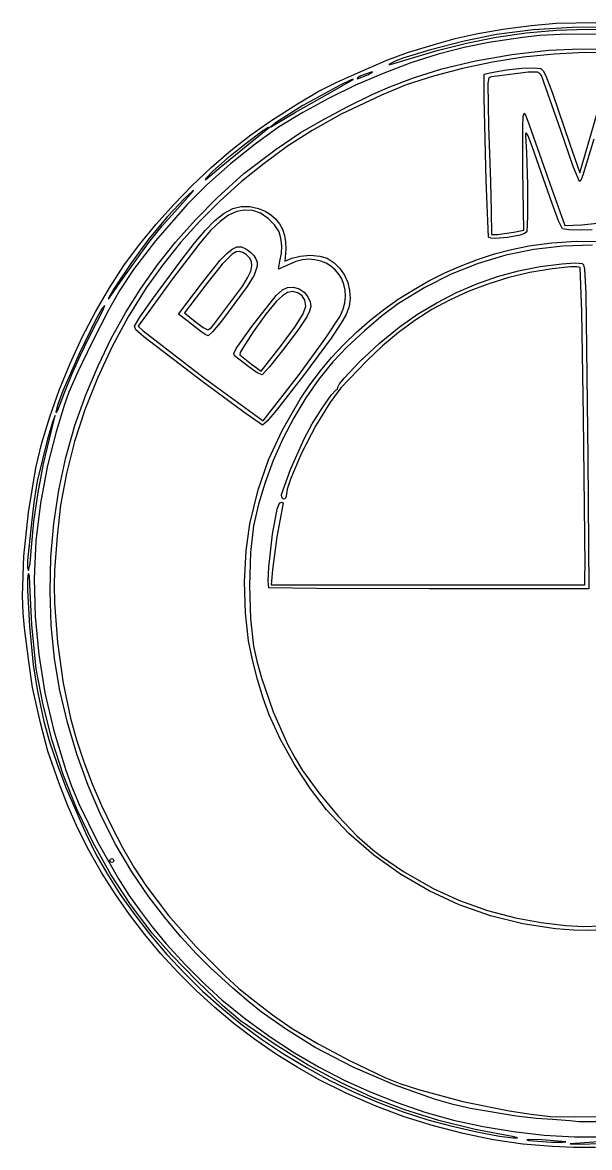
# Model space of a CAD drawing. Extents: x 5 to 198, y 33 to 225.
# Drawn here: x 4.5 to 101, y 33.4 to 224.8 of the extents above; entities that cross this region are included whole.
import ezdxf

# ---------------------------------------------------------------- set-up
doc = ezdxf.new("R2010")
doc.units = 0

msp = doc.modelspace()

# ---------------------------------------------------------------- linework, layer by layer
at = {"layer": 'Image'}
for p, q in [((86.247863, 223.670468), (91.038306, 224.312878)), ((91.038306, 224.312878), (95.283749, 224.69838)), ((98.03507, 223.999489), (91.373845, 223.571652)), ((95.283749, 224.69838), (102.0448, 224.82687)), ((104.795676, 224.032786), (98.03507, 223.999489)), ((74.918116, 221.209814), (78.093112, 222.080998)), ((78.093112, 222.080998), (81.677704, 222.887668)), ((85.148659, 222.760841), (79.653976, 221.636865)), ((80.022273, 221.332527), (85.078574, 222.31633)), ((81.677704, 222.887668), (86.247863, 223.670468)), ((89.558377, 222.269709), (83.85057, 221.401131)), ((85.078574, 222.31633), (90.197999, 223.040639)), ((91.373845, 223.571652), (85.148659, 222.760841)), ((92.540799, 222.606157), (89.558377, 222.269709)), ((90.197999, 223.040639), (95.36909, 223.504134)), ((96.044589, 222.811675), (92.540799, 222.606157)), ((95.36909, 223.504134), (100.580391, 223.705491)), ((103.948161, 222.846852), (96.044589, 222.811675)), ((100.580391, 223.705491), (105.820445, 223.643388)), ((73.922813, 220.178424), (69.229923, 218.7398)), ((70.028074, 219.720731), (74.918116, 221.209814)), ((79.653976, 221.636865), (73.922813, 220.178424)), ((75.040553, 220.090555), (80.022273, 221.332527)), ((79.669376, 220.594527), (75.213284, 219.42631)), ((83.85057, 221.401131), (79.669376, 220.594527)), ((93.968507, 220.12705), (98.018291, 220.307228)), ((98.018291, 220.307228), (103.177467, 220.330077)), ((61.553409, 216.255071), (66.508967, 218.408972)), ((66.508967, 218.408972), (70.028074, 219.720731)), ((69.229923, 218.7398), (67.67119, 218.138632)), ((67.691288, 217.824057), (70.144872, 218.591736)), ((70.144872, 218.591736), (75.040553, 220.090555)), ((75.213284, 219.42631), (70.578493, 217.935238)), ((75.863288, 216.938277), (81.576968, 218.305758)), ((81.576968, 218.305758), (87.753683, 219.397983)), ((89.698748, 218.901739), (84.465457, 218.086405)), ((87.753683, 219.397983), (93.968507, 220.12705)), ((94.943215, 219.446583), (89.698748, 218.901739)), ((100.102583, 219.703432), (94.943215, 219.446583)), ((105.080578, 219.65478), (100.102583, 219.703432)), ((63.80563, 216.400269), (62.082168, 215.725269)), ((63.276464, 215.941236), (64.01399, 216.356)), ((64.036727, 216.431978), (63.80563, 216.400269)), ((64.01399, 216.356), (64.036727, 216.431978)), ((70.578493, 217.935238), (65.8612, 216.16007)), ((67.67119, 218.138632), (66.850057, 217.675273)), ((66.850057, 217.675273), (67.015073, 217.657268)), ((67.015073, 217.657268), (67.691288, 217.824057)), ((71.037567, 215.383442), (75.863288, 216.938277)), ((79.339615, 217.018088), (74.417495, 215.714293)), ((84.465457, 218.086405), (79.339615, 217.018088)), ((84.266704, 216.320653), (86.838347, 216.763099)), ((90.546877, 216.378718), (85.236842, 215.721754)), ((86.838347, 216.763099), (89.426044, 217.048395)), ((89.426044, 217.048395), (91.5423, 217.137719)), ((92.13993, 216.355331), (90.546877, 216.378718)), ((91.5423, 217.137719), (92.699623, 216.992247)), ((92.526737, 216.164135), (92.13993, 216.355331)), ((92.699623, 216.992247), (93.088203, 216.595305)), ((93.088203, 216.595305), (93.537982, 215.779463)), ((54.79327, 213.061819), (57.97342, 214.685434)), ((57.279251, 213.150978), (60.786857, 215.141722)), ((57.97342, 214.685434), (61.553409, 216.255071)), ((60.397759, 215.057807), (58.415717, 214.114965)), ((60.783723, 215.200596), (60.397759, 215.057807)), ((60.786857, 215.141722), (60.783723, 215.200596)), ((65.8612, 216.16007), (61.157604, 214.139564)), ((61.502751, 215.38749), (61.415211, 215.284506)), ((61.415211, 215.284506), (61.512579, 215.250592)), ((62.082168, 215.725269), (61.502751, 215.38749)), ((61.512579, 215.250592), (63.276464, 215.941236)), ((63.276464, 215.941236), (63.276464, 215.941236)), ((66.980626, 213.903396), (71.037567, 215.383442)), ((74.417495, 215.714293), (69.795371, 214.192526)), ((83.031982, 216.059385), (84.266704, 216.320653)), ((83.045211, 212.018877), (83.031982, 216.059385)), ((83.842385, 215.436016), (83.654723, 214.481515)), ((83.654723, 214.481515), (83.768946, 207.184621)), ((84.251212, 215.607181), (83.842385, 215.436016)), ((85.236842, 215.721754), (84.251212, 215.607181)), ((92.78648, 215.816607), (92.526737, 216.164135)), ((96.061446, 206.437338), (92.78648, 215.816607)), ((93.537982, 215.779463), (94.651864, 212.825485)), ((50.929259, 209.581581), (57.279251, 213.150978)), ((51.299275, 210.988952), (54.79327, 213.061819)), ((58.415717, 214.114965), (52.220383, 210.686063)), ((61.157604, 214.139564), (56.563903, 211.912477)), ((59.755631, 210.476804), (64.123788, 212.652615)), ((64.123788, 212.652615), (66.980626, 213.903396)), ((69.795371, 214.192526), (65.569517, 212.470293)), ((94.651864, 212.825485), (97.61191, 204.13809)), ((99.695697, 200.610318), (103.292814, 212.917253)), ((46.777753, 208.071561), (51.299275, 210.988952)), ((52.220383, 210.686063), (47.577873, 207.759512)), ((56.563903, 211.912477), (52.176295, 209.517569)), ((65.569517, 212.470293), (58.728126, 209.240308)), ((83.357769, 197.964758), (83.045211, 212.018877)), ((47.577873, 207.533807), (50.929259, 209.581581)), ((52.176295, 209.517569), (48.090976, 206.993597)), ((50.929259, 209.581581), (50.929259, 209.581581)), ((58.728126, 209.240308), (53.793029, 206.445915)), ((55.192183, 208.053606), (59.755631, 210.476804)), ((89.612229, 207.078392), (89.690367, 208.893216)), ((89.690367, 208.893216), (89.830172, 209.389481)), ((89.830172, 209.389481), (90.130922, 208.920378)), ((90.130922, 208.920378), (90.720408, 207.421738)), ((43.363049, 205.685334), (46.777753, 208.071561)), ((43.785518, 204.786477), (46.519541, 206.992827)), ((48.090976, 206.993597), (44.113354, 204.146446)), ((46.19903, 206.88835), (45.334756, 206.32028)), ((46.519541, 206.992827), (46.19903, 206.88835)), ((47.577873, 207.759512), (46.695931, 207.0127)), ((46.695931, 207.0127), (47.577873, 207.533807)), ((51.749474, 206.060661), (55.192183, 208.053606)), ((83.768946, 207.184621), (84.098543, 197.747826)), ((89.643334, 199.617573), (89.612229, 207.078392)), ((90.720408, 207.421738), (94.188923, 197.430787)), ((39.972984, 203.045049), (43.363049, 205.685334)), ((45.334756, 206.32028), (42.558487, 204.246593)), ((47.655705, 203.258827), (51.749474, 206.060661)), ((53.793029, 206.445915), (49.614534, 203.755579)), ((90.198512, 206.038095), (90.051754, 205.90856)), ((90.051754, 205.90856), (90.071358, 205.597123)), ((90.071358, 205.597123), (90.26673, 202.713237)), ((90.518996, 205.546038), (90.198512, 206.038095)), ((91.232611, 203.726406), (90.518996, 205.546038)), ((98.193003, 200.30037), (96.061446, 206.437338)), ((101.708761, 204.979763), (99.828352, 198.83984)), ((36.636453, 200.179138), (39.972984, 203.045049)), ((38.317468, 200.296641), (43.785518, 204.786477)), ((42.558487, 204.246593), (39.357871, 201.678239)), ((44.113354, 204.146446), (39.892417, 200.750967)), ((42.13796, 199.103996), (47.655705, 203.258827)), ((43.785518, 204.786477), (43.785518, 204.786477)), ((49.614534, 203.755579), (45.60133, 200.857673)), ((94.594503, 194.043664), (91.232611, 203.726406)), ((97.61191, 204.13809), (99.325977, 199.239479)), ((39.357871, 201.678239), (36.900039, 199.521691)), ((90.26673, 202.713237), (90.401553, 197.216516)), ((33.382346, 197.116035), (36.636453, 200.179138)), ((35.679304, 198.115958), (38.317468, 200.296641)), ((36.900039, 199.521691), (35.745679, 198.336827)), ((39.892417, 200.750967), (35.87997, 197.18895)), ((37.672777, 195.047055), (42.13796, 199.103996)), ((45.60133, 200.857673), (41.76383, 197.76208)), ((89.80327, 189.492887), (89.643334, 199.617573)), ((99.237302, 197.747826), (98.193003, 200.30037)), ((99.325977, 199.239479), (99.695697, 200.610318)), ((35.87997, 197.18895), (32.527818, 193.842187)), ((35.745679, 198.336827), (35.584197, 198.110105)), ((35.584197, 198.110105), (35.679304, 198.115958)), ((41.76383, 197.76208), (38.112444, 194.478683)), ((83.793026, 188.311034), (83.357769, 197.964758)), ((84.098543, 197.747826), (84.228032, 192.720749)), ((90.401553, 197.216516), (90.434285, 191.810094)), ((94.188923, 197.430787), (96.754183, 190.25804)), ((99.463411, 197.931333), (99.237302, 197.747826)), ((99.828352, 198.83984), (99.463411, 197.931333)), ((30.239558, 193.884172), (33.382346, 197.116035)), ((30.425, 192.632556), (33.543491, 196.101098)), ((33.423084, 196.125815), (32.119916, 194.925609)), ((33.628179, 196.262577), (33.423084, 196.125815)), ((33.543491, 196.101098), (33.628179, 196.262577)), ((32.527818, 193.842187), (27.124207, 187.659031)), ((27.236982, 190.51198), (30.239558, 193.884172)), ((32.119916, 194.925609), (29.165349, 191.815281)), ((33.951557, 191.261784), (37.672777, 195.047055)), ((38.112444, 194.478683), (34.657585, 191.017363)), ((40.288537, 193.149372), (41.729431, 193.531445)), ((41.729431, 193.531445), (43.177691, 193.534355)), ((43.177691, 193.534355), (44.677697, 193.187614)), ((95.691204, 191.102317), (94.594503, 194.043664)), ((29.165349, 191.815281), (26.028983, 188.027371)), ((28.300215, 190.225645), (30.425, 192.632556)), ((37.251331, 191.129693), (38.81063, 192.358625)), ((39.585849, 192.038669), (38.120655, 190.971097)), ((38.81063, 192.358625), (40.288537, 193.149372)), ((40.95833, 192.664562), (39.585849, 192.038669)), ((42.302628, 192.903777), (40.95833, 192.664562)), ((43.68327, 192.811318), (42.302628, 192.903777)), ((44.977487, 192.353576), (43.68327, 192.811318)), ((44.677697, 193.187614), (45.76702, 192.732922)), ((46.285181, 191.498679), (44.977487, 192.353576)), ((45.76702, 192.732922), (46.722429, 192.141962)), ((47.408819, 190.404945), (46.285181, 191.498679)), ((46.722429, 192.141962), (47.537498, 191.424377)), ((84.228032, 192.720749), (84.266706, 188.752004)), ((90.434285, 191.810094), (90.323387, 189.197107)), ((24.403509, 187.027894), (27.236982, 190.51198)), ((26.006812, 187.386844), (28.300215, 190.225645)), ((30.558081, 187.453673), (33.951557, 191.261784)), ((34.657585, 191.017363), (31.409665, 187.388002)), ((35.566261, 189.433065), (37.251331, 191.129693)), ((38.120655, 190.971097), (36.498222, 189.406843)), ((48.150865, 189.230693), (47.408819, 190.404945)), ((47.537498, 191.424377), (48.205804, 190.58981)), ((48.205804, 190.58981), (48.720923, 189.647903)), ((48.720923, 189.647903), (49.076431, 188.608301)), ((96.384417, 189.727545), (95.691204, 191.102317)), ((97.458129, 189.542909), (96.384417, 189.727545)), ((96.754183, 190.25804), (99.620913, 190.398689)), ((99.469645, 189.462962), (97.458129, 189.542909)), ((101.423428, 189.547665), (99.469645, 189.462962)), ((99.620913, 190.398689), (102.334706, 190.692281)), ((26.028983, 188.027371), (22.920561, 183.830077)), ((27.124207, 187.659031), (23.378884, 182.787689)), ((33.711041, 187.23923), (35.566261, 189.433065)), ((36.498222, 189.406843), (34.654021, 187.290906)), ((48.481378, 188.105305), (48.150865, 189.230693)), ((48.616211, 186.832667), (48.481378, 188.105305)), ((49.076431, 188.608301), (49.265905, 187.480646)), ((84.169471, 188.128921), (83.793013, 188.311034)), ((83.793013, 188.311034), (83.793026, 188.311034)), ((84.915333, 188.063556), (84.169471, 188.128921)), ((84.266706, 188.752004), (85.307674, 188.752004)), ((87.027795, 188.216933), (84.915333, 188.063556)), ((85.307674, 188.752004), (88.07595, 189.122447)), ((89.15546, 188.638878), (87.027795, 188.216933)), ((88.07595, 189.122447), (88.075961, 189.122447)), ((88.075961, 189.122447), (89.80327, 189.492887)), ((89.920324, 188.909224), (89.15546, 188.638878)), ((90.323387, 189.197107), (89.920324, 188.909224)), ((21.592073, 181.284522), (26.006812, 187.386844)), ((21.768034, 183.460344), (24.403509, 187.027894)), ((27.460521, 183.574932), (30.558081, 187.453673)), ((31.409665, 187.388002), (28.379096, 183.600484)), ((34.654021, 187.290906), (30.042204, 181.18397)), ((31.64129, 184.518676), (33.711041, 187.23923)), ((39.250475, 185.531547), (40.185912, 186.27475)), ((40.185912, 186.27475), (41.001635, 186.628628)), ((40.838527, 185.774616), (40.188277, 185.40591)), ((41.41628, 185.863154), (40.838527, 185.774616)), ((41.001635, 186.628628), (41.756339, 186.629954)), ((41.970839, 185.708065), (41.41628, 185.863154)), ((41.756339, 186.629954), (42.508721, 186.3155)), ((42.551505, 185.345887), (41.970839, 185.708065)), ((42.508721, 186.3155), (43.317478, 185.722039)), ((43.317478, 185.722039), (43.853901, 185.191278)), ((48.553021, 185.498103), (48.616211, 186.832667)), ((49.28292, 186.274581), (49.165371, 184.228431)), ((49.265905, 187.480646), (49.28292, 186.274581)), ((84.79699, 185.445677), (87.698014, 186.213314)), ((91.516491, 186.221444), (86.720217, 185.239725)), ((87.698014, 186.213314), (90.626983, 186.817947)), ((90.626983, 186.817947), (94.577363, 187.347565)), ((96.428803, 186.777355), (91.516491, 186.221444)), ((94.577363, 187.347565), (98.73673, 187.590501)), ((101.467315, 186.91002), (96.428803, 186.777355)), ((98.73673, 187.590501), (103.009332, 187.556444)), ((22.920561, 183.830077), (20.049827, 179.491599)), ((26.646609, 177.755019), (31.64129, 184.518676)), ((35.138903, 180.598257), (38.136625, 184.362245)), ((38.136625, 184.362245), (39.250475, 185.531547)), ((40.188277, 185.40591), (38.473082, 183.681842)), ((43.14436, 184.792287), (42.551505, 185.345887)), ((43.483307, 184.16468), (43.14436, 184.792287)), ((43.552483, 183.419493), (43.483307, 184.16468)), ((43.853901, 185.191278), (44.219034, 184.634596)), ((44.219034, 184.634596), (44.411297, 184.036418)), ((44.411297, 184.036418), (44.429108, 183.38117)), ((48.042185, 182.878441), (48.289461, 184.186937)), ((48.289461, 184.186937), (48.553021, 185.498103)), ((49.165371, 184.228431), (50.354981, 184.726331)), ((51.006784, 184.13193), (49.859825, 183.648825)), ((50.354981, 184.726331), (51.760985, 185.086414)), ((52.130108, 184.420226), (51.006784, 184.13193)), ((51.760985, 185.086414), (53.454925, 185.206489)), ((53.217642, 184.52597), (52.130108, 184.420226)), ((54.257232, 184.461422), (53.217642, 184.52597)), ((53.454925, 185.206489), (55.091806, 185.086542)), ((55.236721, 184.238842), (54.257232, 184.461422)), ((55.091806, 185.086542), (56.32663, 184.726562)), ((56.143956, 183.870486), (55.236721, 184.238842)), ((56.96678, 183.368615), (56.143956, 183.870486)), ((56.32663, 184.726562), (57.50844, 183.948277)), ((57.50844, 183.948277), (58.496178, 182.971074)), ((82.029819, 183.829635), (77.435134, 181.988612)), ((79.111968, 183.443699), (81.932208, 184.520613)), ((81.932208, 184.520613), (84.79699, 185.445677)), ((86.720217, 185.239725), (82.029819, 183.829635)), ((92.551446, 183.307395), (96.261145, 183.784583)), ((96.261145, 183.784583), (98.520293, 183.908195)), ((98.520293, 183.908195), (99.741049, 183.813576)), ((99.741049, 183.813576), (99.937013, 183.565583)), ((19.296809, 179.697429), (21.768034, 183.460344)), ((23.378884, 182.787689), (21.052864, 179.259914)), ((24.627048, 179.577766), (27.460521, 183.574932)), ((28.379096, 183.600484), (25.576288, 179.664689)), ((38.473082, 183.681842), (35.87628, 180.398635)), ((42.818072, 181.402087), (43.336025, 182.513153)), ((43.336025, 182.513153), (43.552483, 183.419493)), ((44.429108, 183.38117), (43.935052, 181.837166)), ((49.859825, 183.648825), (48.042185, 182.878441)), ((57.693039, 182.745486), (56.96678, 183.368615)), ((58.310578, 182.013359), (57.693039, 182.745486)), ((58.807241, 181.184493), (58.310578, 182.013359)), ((58.496178, 182.971074), (59.276502, 181.834093)), ((77.435134, 181.988612), (72.926, 179.714094)), ((73.638315, 180.856623), (76.34457, 182.220509)), ((76.34457, 182.220509), (79.111968, 183.443699)), ((85.295317, 181.585311), (88.892757, 182.572973)), ((90.827943, 182.28956), (87.26531, 181.447569)), ((88.892757, 182.572973), (92.551446, 183.307395)), ((94.613808, 182.930542), (90.827943, 182.28956)), ((97.755201, 183.250186), (94.613808, 182.930542)), ((98.813063, 183.251904), (97.755201, 183.250186)), ((99.384418, 183.128165), (98.813063, 183.251904)), ((99.668642, 175.590526), (99.384418, 183.128165)), ((99.937013, 183.565583), (100.092294, 182.838931)), ((100.092294, 182.838931), (100.315976, 178.686937)), ((19.240953, 177.940805), (21.592073, 181.284522)), ((21.592073, 181.284522), (21.592073, 181.284522)), ((30.042204, 181.18397), (27.214708, 177.286742)), ((31.052154, 175.205759), (35.138903, 180.598257)), ((35.87628, 180.398635), (32.066753, 175.397661)), ((39.296619, 176.404799), (41.982762, 180.042721)), ((41.982762, 180.042721), (42.818072, 181.402087)), ((43.935052, 181.837166), (42.724217, 179.877988)), ((59.170874, 180.271146), (58.807241, 181.184493)), ((59.389321, 179.285576), (59.170874, 180.271146)), ((59.276502, 181.834093), (59.836072, 180.576477)), ((59.836072, 180.576477), (60.161547, 179.237369)), ((71.0015, 179.357614), (73.638315, 180.856623)), ((78.325137, 178.866246), (81.769364, 180.348404)), ((83.685596, 180.322541), (80.327765, 179.047846)), ((81.769364, 180.348404), (85.295317, 181.585311)), ((87.26531, 181.447569), (83.685596, 180.322541)), ((16.923094, 175.610393), (19.296809, 179.697429)), ((21.052864, 179.259914), (19.139271, 175.854889)), ((20.049827, 179.491599), (19.187431, 178.031195)), ((22.025833, 175.414384), (24.627048, 179.577766)), ((25.576288, 179.664689), (22.495071, 174.733716)), ((42.724217, 179.877988), (38.340256, 173.991492)), ((43.529724, 173.094069), (47.686183, 178.374831)), ((47.686183, 178.374831), (48.753282, 179.359164)), ((48.720017, 178.33401), (47.703688, 177.409114)), ((49.606344, 178.899685), (48.720017, 178.33401)), ((48.753282, 179.359164), (49.611043, 179.747975)), ((50.480655, 179.038936), (49.606344, 178.899685)), ((49.611043, 179.747975), (50.59059, 179.794164)), ((51.335585, 178.828549), (50.480655, 179.038936)), ((50.59059, 179.794164), (51.575573, 179.502133)), ((52.06111, 178.318664), (51.335585, 178.828549)), ((51.575573, 179.502133), (52.441169, 178.930157)), ((52.547208, 177.559423), (52.06111, 178.318664)), ((52.441169, 178.930157), (53.062557, 178.136513)), ((53.062557, 178.136513), (53.437333, 177.266323)), ((59.342037, 177.146807), (59.450427, 178.240044)), ((59.450427, 178.240044), (59.389321, 179.285576)), ((60.161547, 179.237369), (60.239587, 177.855911)), ((68.442427, 177.729062), (71.0015, 179.357614)), ((72.926, 179.714094), (68.492255, 177.003519)), ((74.972875, 177.142831), (78.325137, 178.866246)), ((80.327765, 179.047846), (77.160742, 177.605205)), ((100.315976, 178.686937), (100.662034, 150.749207)), ((18.517696, 176.654827), (17.997877, 176.109974)), ((18.20066, 175.800328), (18.517696, 176.654827)), ((19.187431, 178.031195), (19.107572, 177.823897)), ((19.107572, 177.823897), (19.240953, 177.940805)), ((24.487183, 174.6994), (26.646609, 177.755019)), ((27.214708, 177.286742), (25.56094, 175.052973)), ((37.2598, 173.675141), (39.296619, 176.404799)), ((47.703688, 177.409114), (45.886972, 175.174465)), ((52.238693, 175.24522), (52.698187, 176.557729)), ((52.698187, 176.557729), (52.547208, 177.559423)), ((53.535468, 176.516852), (53.347267, 175.721847)), ((53.437333, 177.266323), (53.535468, 176.516852)), ((59.051996, 176.018124), (59.342037, 177.146807)), ((60.056849, 176.471245), (59.599993, 175.122513)), ((60.239587, 177.855911), (60.056849, 176.471245)), ((68.492255, 177.003519), (65.83235, 175.016149)), ((65.969394, 175.97654), (68.442427, 177.729062)), ((71.722816, 175.182153), (74.972875, 177.142831)), ((77.160742, 177.605205), (74.15345, 175.976336)), ((16.977863, 174.30787), (14.139376, 168.461174)), ((14.684036, 171.284646), (16.923094, 175.610393)), ((19.139271, 175.854889), (16.415278, 170.532167)), ((17.997877, 176.109974), (16.977863, 174.30787)), ((17.242548, 173.941772), (18.20066, 175.800328)), ((19.625049, 171.036992), (22.025833, 175.414384)), ((22.495071, 174.733716), (19.715405, 169.600724)), ((23.589014, 173.135395), (24.487183, 174.6994)), ((25.56094, 175.052973), (24.192035, 173.171984)), ((32.487792, 174.129586), (31.052154, 175.205759)), ((32.066753, 175.397661), (33.87118, 173.960954)), ((45.886972, 175.174465), (43.757983, 172.199599)), ((50.935535, 173.174283), (52.238693, 175.24522)), ((52.863035, 174.715053), (51.383187, 172.53656)), ((53.347267, 175.721847), (52.863035, 174.715053)), ((56.128522, 171.17508), (58.568148, 174.866254)), ((58.568148, 174.866254), (59.051996, 176.018124)), ((59.599993, 175.122513), (58.68903, 173.58723)), ((65.83235, 175.016149), (62.705686, 172.367508)), ((63.590701, 174.105627), (65.969394, 175.97654)), ((68.5852, 172.988207), (71.722816, 175.182153)), ((74.15345, 175.976336), (71.274813, 174.142961)), ((99.930242, 157.744726), (99.668642, 175.590526)), ((15.827913, 171.179168), (17.242548, 173.941772)), ((23.815674, 172.551907), (23.589014, 173.135395)), ((25.144445, 171.332959), (23.815674, 172.551907)), ((24.192035, 173.171984), (25.03705, 172.338936)), ((25.03705, 172.338936), (35.500647, 164.323161)), ((34.841631, 172.270811), (32.487792, 174.129586)), ((33.87118, 173.960954), (35.261557, 172.947564)), ((35.261557, 172.947564), (36.070497, 172.528613)), ((36.070497, 172.528613), (36.582748, 172.867199)), ((36.582748, 172.867199), (37.2598, 173.675141)), ((38.340256, 173.991492), (36.839669, 172.170687)), ((37.2598, 173.675141), (37.2598, 173.675141)), ((40.860152, 169.337305), (43.529724, 173.094069)), ((48.555521, 169.897304), (50.935535, 173.174283)), ((51.383187, 172.53656), (48.925814, 169.265604)), ((58.68903, 173.58723), (56.995368, 171.113)), ((62.705686, 172.367508), (59.669055, 169.551293)), ((61.314647, 172.121899), (63.590701, 174.105627)), ((65.199757, 170.206961), (68.5852, 172.988207)), ((71.274813, 174.142961), (68.493754, 172.086798)), ((12.616781, 166.805596), (14.684036, 171.284646)), ((16.415278, 170.532167), (13.853195, 165.243573)), ((14.389862, 168.197075), (15.827913, 171.179168)), ((17.392866, 166.397799), (19.625049, 171.036992)), ((35.00105, 163.806537), (25.144445, 171.332959)), ((35.593739, 171.71996), (34.841631, 172.270811)), ((34.841631, 172.270811), (34.841631, 172.270811)), ((36.112611, 171.494549), (35.593739, 171.71996)), ((36.839669, 172.170687), (36.112611, 171.494549)), ((43.757983, 172.199599), (42.041766, 169.545841)), ((51.619786, 164.990329), (56.128522, 171.17508)), ((56.995368, 171.113), (52.328547, 164.759148)), ((59.149533, 170.030932), (61.314647, 172.121899)), ((68.493754, 172.086798), (65.779196, 169.789569)), ((19.715405, 169.600724), (17.255657, 164.316828)), ((40.486217, 168.514416), (40.860152, 169.337305)), ((40.582465, 168.106873), (40.486217, 168.514416)), ((41.565025, 168.671042), (41.463371, 168.274518)), ((42.041766, 169.545841), (41.565025, 168.671042)), ((45.108433, 165.501958), (48.555521, 169.897304)), ((48.925814, 169.265604), (46.538883, 166.259994)), ((48.555521, 169.897304), (48.555521, 169.897304)), ((57.103658, 167.838303), (59.149533, 170.030932)), ((59.669055, 169.551293), (57.279251, 167.061199)), ((61.811688, 167.06192), (65.199757, 170.206961)), ((65.779196, 169.789569), (63.100064, 167.232992)), ((10.758475, 162.258652), (12.616781, 166.805596)), ((14.139376, 168.461174), (11.406495, 162.173256)), ((13.012572, 165.225353), (14.389862, 168.197075)), ((42.991769, 166.215753), (40.582465, 168.106873)), ((41.463371, 168.274518), (43.444354, 166.672422)), ((43.444354, 166.672422), (45.108433, 165.501958)), ((57.279251, 167.061199), (54.930704, 164.138446)), ((55.185322, 165.549588), (57.103658, 167.838303)), ((63.100064, 167.232992), (58.674905, 162.631076)), ((59.20437, 164.322028), (61.811688, 167.06192)), ((11.720603, 162.002747), (13.012572, 165.225353)), ((13.853195, 165.243573), (12.425331, 161.940928)), ((15.297456, 161.44901), (17.392866, 166.397799)), ((44.461469, 165.224786), (42.991769, 166.215753)), ((42.991769, 166.215753), (42.991769, 166.215753)), ((45.270363, 164.877537), (44.461469, 165.224786)), ((46.538883, 166.259994), (45.270363, 164.877537)), ((45.461209, 157.019549), (51.619786, 164.990329)), ((52.328547, 164.759148), (47.736735, 158.883854)), ((51.619786, 164.990329), (51.619786, 164.990329)), ((53.402823, 163.170363), (55.185322, 165.549588)), ((17.255657, 164.316828), (15.134194, 158.933146)), ((42.139684, 158.517697), (35.00105, 163.806537)), ((35.00105, 163.806537), (35.00105, 163.806537)), ((35.500647, 164.323161), (45.461209, 157.019549)), ((51.764463, 160.706206), (53.402823, 163.170363)), ((54.930704, 164.138446), (52.720167, 160.945683)), ((58.073154, 162.429575), (58.16118, 162.75623)), ((58.16118, 162.75623), (58.438298, 163.344308)), ((58.438298, 163.344308), (59.20437, 164.322028)), ((9.146264, 157.729224), (10.758475, 162.258652)), ((11.406495, 162.173256), (10.518487, 159.819627)), ((10.528571, 158.877245), (11.720603, 162.002747)), ((12.425331, 161.940928), (11.595834, 159.647874)), ((11.720603, 162.002747), (11.720603, 162.002747)), ((13.433786, 156.239618), (15.297456, 161.44901)), ((52.720167, 160.945683), (50.674062, 157.537695)), ((55.514509, 159.22391), (57.028456, 161.401605)), ((58.674905, 162.631076), (56.81454, 160.092704)), ((57.028456, 161.401605), (57.861516, 162.293709)), ((57.861516, 162.293709), (58.073154, 162.429575)), ((10.518487, 159.819627), (10.183477, 158.502637)), ((11.595834, 159.647874), (10.255281, 155.193972)), ((15.134194, 158.933146), (13.369381, 153.500796)), ((48.67981, 155.383195), (51.764463, 160.706206)), ((53.811414, 156.508547), (55.514509, 159.22391)), ((56.81454, 160.092704), (54.428108, 156.273462)), ((7.817293, 153.302722), (9.146264, 157.729224)), ((9.125563, 153.961962), (10.063377, 157.94529)), ((10.063377, 157.94529), (9.61616, 156.840838)), ((10.183477, 158.502637), (10.264852, 158.379541)), ((10.264852, 158.379541), (10.528571, 158.877245)), ((45.357133, 156.310017), (42.139684, 158.517697)), ((46.136832, 157.007823), (45.357133, 156.310017)), ((47.736735, 158.883854), (46.136832, 157.007823)), ((50.674062, 157.537695), (48.818814, 153.969263)), ((100.200485, 132.344758), (99.930242, 157.744726)), ((10.255281, 155.193972), (8.757075, 149.41733)), ((9.61616, 156.840838), (8.775039, 153.912949)), ((11.903135, 150.832468), (13.433786, 156.239618)), ((46.351083, 150.397289), (48.67981, 155.383195)), ((54.428108, 156.273462), (51.994759, 151.527702)), ((52.41091, 154.003443), (53.811414, 156.508547)), ((6.80871, 149.064554), (7.817293, 153.302722)), ((8.775039, 153.912949), (7.04244, 146.7715)), ((8.103739, 149.736105), (9.125563, 153.961962)), ((13.369381, 153.500796), (11.979587, 148.070894)), ((48.818814, 153.969263), (47.180844, 150.295174)), ((50.091594, 148.737394), (52.41091, 154.003443)), ((51.994759, 151.527702), (50.103102, 147.103417)), ((7.181945, 144.837786), (8.103739, 149.736105)), ((8.757075, 149.41733), (7.557125, 143.02454)), ((10.710412, 145.269057), (11.903135, 150.832468)), ((44.586215, 145.274181), (46.351083, 150.397289)), ((47.180844, 150.295174), (45.786577, 146.570209)), ((100.662034, 150.749207), (100.864956, 128.445003)), ((5.526462, 141.454884), (6.80871, 149.064554)), ((11.979587, 148.070894), (10.983177, 142.694557)), ((48.581699, 144.515052), (50.091594, 148.737394)), ((7.04244, 146.7715), (6.445228, 143.161047)), ((45.786577, 146.570209), (44.662436, 142.849153)), ((50.103102, 147.103417), (49.544349, 145.401826)), ((6.466231, 139.90377), (7.181945, 144.837786)), ((9.860526, 139.590883), (10.710412, 145.269057)), ((43.193138, 139.539566), (44.586215, 145.274181)), ((48.625145, 143.997308), (48.581699, 144.515052)), ((48.900775, 143.691905), (48.625145, 143.997308)), ((49.217974, 143.780526), (48.900775, 143.691905)), ((49.341748, 144.248601), (49.217974, 143.780526)), ((49.544349, 145.401826), (49.341748, 144.248601)), ((6.445228, 143.161047), (5.965952, 139.18679)), ((7.557125, 143.02454), (6.809113, 136.610901)), ((10.983177, 142.694557), (10.398519, 137.422902)), ((44.662436, 142.849153), (43.834844, 139.18679)), ((47.059772, 137.775678), (47.851577, 141.984286)), ((48.634478, 141.826592), (47.763394, 137.291179)), ((47.851577, 141.984286), (48.104428, 142.792385)), ((48.104428, 142.792385), (48.352464, 143.110005)), ((48.352464, 143.110005), (48.681756, 143.230192)), ((48.836515, 143.065485), (48.634478, 141.826592)), ((48.681756, 143.230192), (48.836515, 143.065485)), ((4.750439, 133.99126), (5.526462, 141.454884)), ((6.062644, 135.570821), (6.466231, 139.90377)), ((5.965952, 139.18679), (5.397866, 133.277767)), ((9.358386, 133.839443), (9.860526, 139.590883)), ((42.543088, 134.907947), (43.193138, 139.539566)), ((43.834844, 139.18679), (43.326544, 134.640917)), ((6.809113, 136.610901), (6.512959, 130.177797)), ((10.398519, 137.422902), (9.98796, 131.602076)), ((46.43605, 132.157568), (47.059772, 137.775678)), ((47.763394, 137.291179), (47.050575, 131.699924)), ((5.816324, 132.767895), (6.062644, 135.570821)), ((6.062644, 135.570821), (6.062644, 135.570821)), ((42.286421, 129.64595), (42.543088, 134.907947)), ((43.326544, 134.640917), (43.154953, 129.00626)), ((4.521149, 127.246211), (4.750439, 133.99126)), ((5.397866, 133.277767), (5.366472, 132.094311)), ((5.366472, 132.094311), (5.533642, 131.602076)), ((5.533642, 131.602076), (5.816324, 132.767895)), ((9.2089, 128.056236), (9.358386, 133.839443)), ((46.331943, 129.750445), (46.43605, 132.157568)), ((100.183472, 130.645193), (100.200485, 132.344758)), ((5.498728, 131.011945), (5.359345, 130.175703)), ((5.623734, 130.941), (5.498728, 131.011945)), ((5.712819, 130.585006), (5.623734, 130.941)), ((5.756828, 129.202888), (5.712819, 130.585006)), ((6.512959, 130.177797), (6.66858, 123.726616)), ((9.98796, 131.602076), (9.905206, 129.036113)), ((47.050575, 131.699924), (46.831498, 129.151942)), ((100.141697, 129.159139), (100.183472, 130.645193)), ((5.359345, 130.175703), (5.365985, 128.174075)), ((6.117196, 122.319457), (5.756828, 129.202888)), ((9.905206, 129.036113), (9.968982, 126.045981)), ((42.429525, 124.347781), (42.286421, 129.64595)), ((43.154953, 129.00626), (43.320629, 123.346596)), ((46.435735, 128.628478), (46.331943, 129.750445)), ((54.535331, 128.49623), (46.435735, 128.628486)), ((46.435735, 128.628486), (46.435735, 128.628478)), ((46.831498, 129.151942), (73.486597, 129.155541)), ((73.744471, 128.442622), (54.535331, 128.49623)), ((73.486597, 129.155541), (100.141697, 129.159139)), ((100.864956, 128.445003), (73.744471, 128.442622)), ((4.624187, 124.322067), (4.521149, 127.246211)), ((5.365985, 128.174075), (5.711317, 122.07653)), ((9.416977, 122.282758), (9.2089, 128.056236)), ((9.968982, 126.045981), (10.481256, 119.309972)), ((4.879098, 121.792264), (4.624187, 124.322067)), ((6.66858, 123.726616), (7.275894, 117.258743)), ((42.978791, 119.607648), (42.429525, 124.347781)), ((43.320629, 123.346596), (43.824128, 118.725702)), ((5.601783, 116.079872), (4.879098, 121.792264)), ((5.711317, 122.07653), (6.322695, 115.523052)), ((6.847918, 114.845154), (6.117196, 122.319457)), ((9.987526, 116.560509), (9.416977, 122.282758)), ((10.481256, 119.309972), (11.415039, 112.42756)), ((43.639952, 116.3912), (42.978791, 119.607648)), ((43.824128, 118.725702), (44.384403, 116.121562)), ((7.275894, 117.258743), (8.334821, 110.775564)), ((6.234849, 111.639941), (5.601783, 116.079872)), ((6.322695, 115.523052), (6.988092, 111.317378)), ((10.890408, 111.168186), (9.987526, 116.560509)), ((44.490251, 113.047576), (43.639952, 116.3912)), ((44.384403, 116.121562), (45.151694, 113.328129)), ((8.00897, 108.690683), (6.847918, 114.845154)), ((45.458403, 109.833826), (44.490251, 113.047576)), ((45.151694, 113.328129), (47.168354, 107.526713)), ((7.572241, 105.672942), (6.234849, 111.639941)), ((6.988092, 111.317378), (7.532776, 108.847938)), ((12.163193, 105.728134), (10.890408, 111.168186)), ((11.415039, 112.42756), (12.66059, 106.432258)), ((8.334821, 110.775564), (9.845278, 104.278464)), ((46.473126, 107.007001), (45.458403, 109.833826)), ((7.532776, 108.847938), (8.163557, 105.873855)), ((9.57119, 102.622013), (8.00897, 108.690683)), ((47.168354, 107.526713), (49.596169, 102.028112)), ((8.825371, 100.855342), (7.572241, 105.672942)), ((8.163557, 105.873855), (9.138342, 102.415742)), ((13.777971, 100.310963), (12.163193, 105.728134)), ((12.66059, 106.432258), (13.716354, 102.761078)), ((48.344086, 102.949043), (46.473126, 107.007001)), ((9.845278, 104.278464), (11.807183, 97.768829)), ((9.138342, 102.415742), (10.397161, 98.626183)), ((11.520071, 96.672256), (9.57119, 102.622013)), ((13.716354, 102.761078), (14.968089, 99.034757)), ((50.780976, 98.591396), (48.344086, 102.949043)), ((49.596169, 102.028112), (50.877403, 99.613199)), ((10.684639, 95.483303), (8.825371, 100.855342)), ((15.70683, 94.987282), (13.777971, 100.310963)), ((50.877403, 99.613199), (52.157199, 97.538986)), ((10.397161, 98.626183), (11.880041, 94.65776)), ((11.807183, 97.768829), (12.869902, 94.874511)), ((14.968089, 99.034757), (16.395988, 95.297242)), ((53.500304, 94.403875), (50.780976, 98.591396)), ((13.841103, 90.874521), (11.520071, 96.672256)), ((52.157199, 97.538986), (55.079634, 93.532356)), ((12.223858, 91.55053), (10.684639, 95.483303)), ((11.880041, 94.65776), (15.278097, 86.794654)), ((12.869902, 94.874511), (14.172479, 91.77343)), ((17.92186, 89.8277), (15.70683, 94.987282)), ((16.395988, 95.297242), (17.980243, 91.592481)), ((56.218583, 90.856294), (53.500304, 94.403875)), ((55.079634, 93.532356), (58.24801, 89.721464)), ((13.957171, 87.686353), (12.223858, 91.55053)), ((16.519779, 85.261921), (13.841103, 90.874521)), ((14.172479, 91.77343), (17.30744, 85.311902)), ((17.980243, 91.592481), (19.701045, 87.96442)), ((60.052541, 86.798506), (56.218583, 90.856294)), ((20.395149, 84.902828), (17.92186, 89.8277)), ((58.24801, 89.721464), (61.359105, 86.448382)), ((15.878118, 83.898143), (13.957171, 87.686353)), ((15.278097, 86.794654), (17.073331, 83.205138)), ((19.701045, 87.96442), (21.538586, 84.457008)), ((64.272172, 83.131074), (60.052541, 86.798506)), ((61.359105, 86.448382), (64.109697, 84.055177)), ((19.541589, 79.867567), (16.519779, 85.261921)), ((17.30744, 85.311902), (20.832546, 79.106091)), ((23.098787, 80.283273), (20.395149, 84.902828)), ((21.538586, 84.457008), (23.473059, 81.114193)), ((17.980241, 80.193274), (15.878118, 83.898143)), ((17.073331, 83.205138), (18.85274, 80.047089)), ((19.355686, 82.213248), (19.459314, 82.462397)), ((19.459314, 82.462397), (19.708465, 82.566025)), ((19.708465, 82.566025), (19.957613, 82.462397)), ((19.957613, 82.462397), (20.061241, 82.213248)), ((64.109697, 84.055177), (65.56952, 82.900185)), ((68.833078, 79.877048), (64.272172, 83.131074)), ((65.56952, 82.900185), (69.320368, 80.374555)), ((19.459314, 81.9641), (19.355686, 82.213248)), ((19.355686, 82.213248), (19.355686, 82.213248)), ((19.708465, 81.860472), (19.459314, 81.9641)), ((19.957613, 81.9641), (19.708465, 81.860472)), ((20.061241, 82.213248), (19.957613, 81.9641)), ((23.473059, 81.114193), (25.484655, 77.97992)), ((20.257079, 76.579117), (17.980241, 80.193274)), ((18.85274, 80.047089), (21.139942, 76.468749)), ((22.892025, 74.72457), (19.541589, 79.867567)), ((20.832546, 79.106091), (22.622802, 76.324656)), ((26.004863, 76.039646), (23.098787, 80.283273)), ((73.690861, 77.059483), (68.833078, 79.877048)), ((69.320368, 80.374555), (74.359076, 77.45525)), ((22.702173, 73.063044), (20.257079, 76.579117)), ((25.484655, 77.97992), (29.336548, 72.878283)), ((78.801124, 74.701428), (73.690861, 77.059483)), ((74.359076, 77.45525), (78.865451, 75.442485)), ((21.139942, 76.468749), (23.619242, 72.962752)), ((22.622802, 76.324656), (24.368274, 73.877842)), ((26.556579, 69.866041), (22.892025, 74.72457)), ((28.706038, 72.550981), (26.004863, 76.039646)), ((84.119468, 72.825938), (78.801124, 74.701428)), ((78.865451, 75.442485), (83.626164, 73.743421)), ((25.309065, 69.652429), (22.702173, 73.063044)), ((23.619242, 72.962752), (26.275101, 69.546556)), ((24.368274, 73.877842), (26.566462, 70.962878)), ((29.336548, 72.878283), (34.033022, 67.52923)), ((83.626164, 73.743421), (88.346908, 72.450919)), ((89.601498, 71.456064), (84.119468, 72.825938)), ((26.566462, 70.962878), (28.957437, 68.067289)), ((31.457023, 69.262844), (28.706038, 72.550981)), ((88.346908, 72.450919), (92.733376, 71.657834)), ((95.202813, 70.614858), (89.601498, 71.456064)), ((92.733376, 71.657834), (96.92244, 71.180469)), ((96.92244, 71.180469), (99.996953, 70.997327)), ((99.996953, 70.997327), (102.892915, 71.095012)), ((28.071295, 66.354644), (25.309065, 69.652429)), ((26.275101, 69.546556), (29.091983, 66.237617)), ((29.840456, 66.18669), (26.556579, 69.866041)), ((34.097487, 66.35936), (31.457023, 69.262844)), ((98.215074, 70.361661), (95.202813, 70.614858)), ((95.202813, 70.614858), (95.202813, 70.614858)), ((100.761069, 70.295783), (98.215074, 70.361661)), ((103.364392, 70.423515), (100.761069, 70.295783)), ((28.957437, 68.067289), (32.192292, 64.540237)), ((34.033022, 67.52923), (38.964382, 62.584621)), ((30.982404, 63.17706), (28.071295, 66.354644)), ((29.091983, 66.237617), (32.054348, 63.053395)), ((34.232437, 61.688383), (29.840456, 66.18669)), ((36.467102, 64.024652), (34.097487, 66.35936)), ((34.035932, 60.127051), (30.982404, 63.17706)), ((32.192292, 64.540237), (35.574032, 61.114167)), ((40.295213, 60.493604), (36.467102, 64.024652)), ((32.054348, 63.053395), (35.146659, 60.011345)), ((38.54251, 57.551932), (34.232437, 61.688383)), ((38.964382, 62.584621), (41.327615, 60.467689)), ((37.225421, 57.211988), (34.035932, 60.127051)), ((35.146659, 60.011345), (38.353378, 57.128925)), ((35.574032, 61.114167), (38.405662, 58.521524)), ((42.991769, 58.205402), (40.295213, 60.493604)), ((41.327615, 60.467689), (43.520935, 58.696315)), ((38.405662, 58.521524), (42.530216, 55.233157)), ((41.580658, 54.958149), (38.54251, 57.551932)), ((45.108433, 56.465351), (42.991769, 58.205402)), ((43.520935, 58.696315), (47.048707, 55.984765)), ((40.544411, 54.439245), (37.225421, 57.211988)), ((38.353378, 57.128925), (41.658966, 54.423593)), ((49.273316, 53.603293), (45.108433, 56.465351)), ((47.048707, 55.984765), (50.363523, 53.661021)), ((43.986443, 51.816192), (40.544411, 54.439245)), ((47.506133, 50.900829), (41.580658, 54.958149)), ((41.658966, 54.423593), (45.192876, 51.811837)), ((42.530216, 55.233157), (46.64461, 52.238873)), ((54.280642, 50.390182), (49.273316, 53.603293)), ((50.363523, 53.661021), (54.789441, 51.034062)), ((47.545057, 49.350204), (43.986443, 51.816192)), ((45.192876, 51.811837), (48.920506, 49.328461)), ((46.64461, 52.238873), (50.782063, 49.520319)), ((53.132869, 47.410811), (47.506133, 50.900829)), ((60.752554, 47.048615), (54.280642, 50.390182)), ((54.789441, 51.034062), (60.126386, 48.215489)), ((51.213795, 47.048651), (47.545057, 49.350204)), ((48.920506, 49.328461), (52.808089, 46.9908)), ((50.782063, 49.520319), (54.975792, 47.059143)), ((60.126386, 48.215489), (66.174285, 45.316898)), ((54.986197, 44.918907), (51.213795, 47.048651)), ((52.808089, 46.9908), (56.821861, 44.816189)), ((58.595285, 44.431026), (53.132869, 47.410811)), ((54.975792, 47.059143), (59.259016, 44.836993)), ((67.724418, 44.04994), (60.752554, 47.048615)), ((59.683566, 42.570576), (54.986197, 44.918907)), ((56.821861, 44.816189), (60.928055, 42.821965)), ((64.027802, 41.904405), (58.595285, 44.431026)), ((59.259016, 44.836993), (63.664954, 42.835515)), ((66.174285, 45.316898), (68.722883, 44.291809)), ((74.588968, 41.631891), (67.724418, 44.04994)), ((68.722883, 44.291809), (71.889196, 43.242355)), ((64.506568, 40.472086), (59.683566, 42.570576)), ((60.928055, 42.821965), (65.092908, 41.025462)), ((63.664954, 42.835515), (68.226823, 41.036359)), ((71.889196, 43.242355), (79.393668, 41.230943)), ((69.564838, 39.773881), (64.027802, 41.904405)), ((69.43004, 38.630655), (64.506568, 40.472086)), ((65.092908, 41.025462), (69.282652, 39.444016)), ((68.226823, 41.036359), (72.977841, 39.421171)), ((77.791231, 40.714893), (74.588968, 41.631891)), ((80.738942, 40.032202), (77.791231, 40.714893)), ((79.393668, 41.230943), (87.325094, 39.603849)), ((69.282652, 39.444016), (73.463523, 38.094962)), ((74.428815, 37.053504), (69.43004, 38.630655)), ((75.340814, 37.982385), (69.564838, 39.773881)), ((72.977841, 39.421171), (77.848562, 38.048585)), ((88.503537, 38.738217), (80.738942, 40.032202)), ((87.325094, 39.603849), (91.025102, 39.034794)), ((91.962126, 38.329244), (88.503537, 38.738217)), ((91.025102, 39.034794), (94.320871, 38.682265)), ((94.668869, 38.142619), (91.962126, 38.329244)), ((94.320871, 38.682265), (98.592773, 38.580512)), ((98.592773, 38.580512), (104.357529, 38.690465)), ((73.463523, 38.094962), (77.392449, 37.054294)), ((79.477729, 35.747854), (74.428815, 37.053504)), ((81.49015, 36.472849), (75.340814, 37.982385)), ((77.392449, 37.054294), (81.809702, 36.046807)), ((77.848562, 38.048585), (82.887674, 36.936282)), ((88.147266, 35.188205), (81.49015, 36.472849)), ((82.887674, 36.936282), (88.036467, 36.089225)), ((97.638078, 37.915072), (94.668869, 38.142619)), ((99.152337, 37.773193), (97.638078, 37.915072)), ((97.638078, 37.915072), (97.638078, 37.915072)), ((102.436182, 37.775748), (99.152337, 37.773193)), ((84.551616, 34.720924), (79.477729, 35.747854)), ((81.809702, 36.046807), (85.680705, 35.292427)), ((89.62531, 33.979936), (84.551616, 34.720924)), ((85.680705, 35.292427), (87.970879, 35.011078)), ((87.970879, 35.011078), (88.698385, 35.058468)), ((88.036467, 36.089225), (93.236233, 35.512377)), ((88.698385, 35.058468), (88.147266, 35.188205)), ((88.147266, 35.188205), (88.147266, 35.188205)), ((90.63545, 34.723958), (90.306513, 34.681493)), ((90.306513, 34.681493), (90.616709, 34.59663)), ((90.616709, 34.59663), (94.500702, 34.297378)), ((92.90976, 34.671819), (90.63545, 34.723958)), ((96.937303, 34.363707), (92.90976, 34.671819)), ((93.236233, 35.512377), (98.428263, 35.210701)), ((98.428263, 35.210701), (103.553848, 35.189162)), ((94.673647, 33.532109), (89.62531, 33.979936)), ((94.500702, 34.297378), (96.291197, 34.270426)), ((98.267074, 33.389581), (94.673647, 33.532109)), ((94.673647, 33.532109), (94.673647, 33.532109)), ((96.291197, 34.270426), (96.937303, 34.363707)), ((96.937303, 34.363707), (96.937303, 34.363707)), ((103.317307, 34.427921), (97.67287, 33.989705)), ((97.67287, 33.989705), (99.1541, 33.929752)), ((101.986102, 33.399219), (98.267074, 33.389581)), ((99.1541, 33.929752), (102.963914, 34.049972))]:
    msp.add_line(p, q, dxfattribs=at)

doc.saveas('drawing.dxf')
